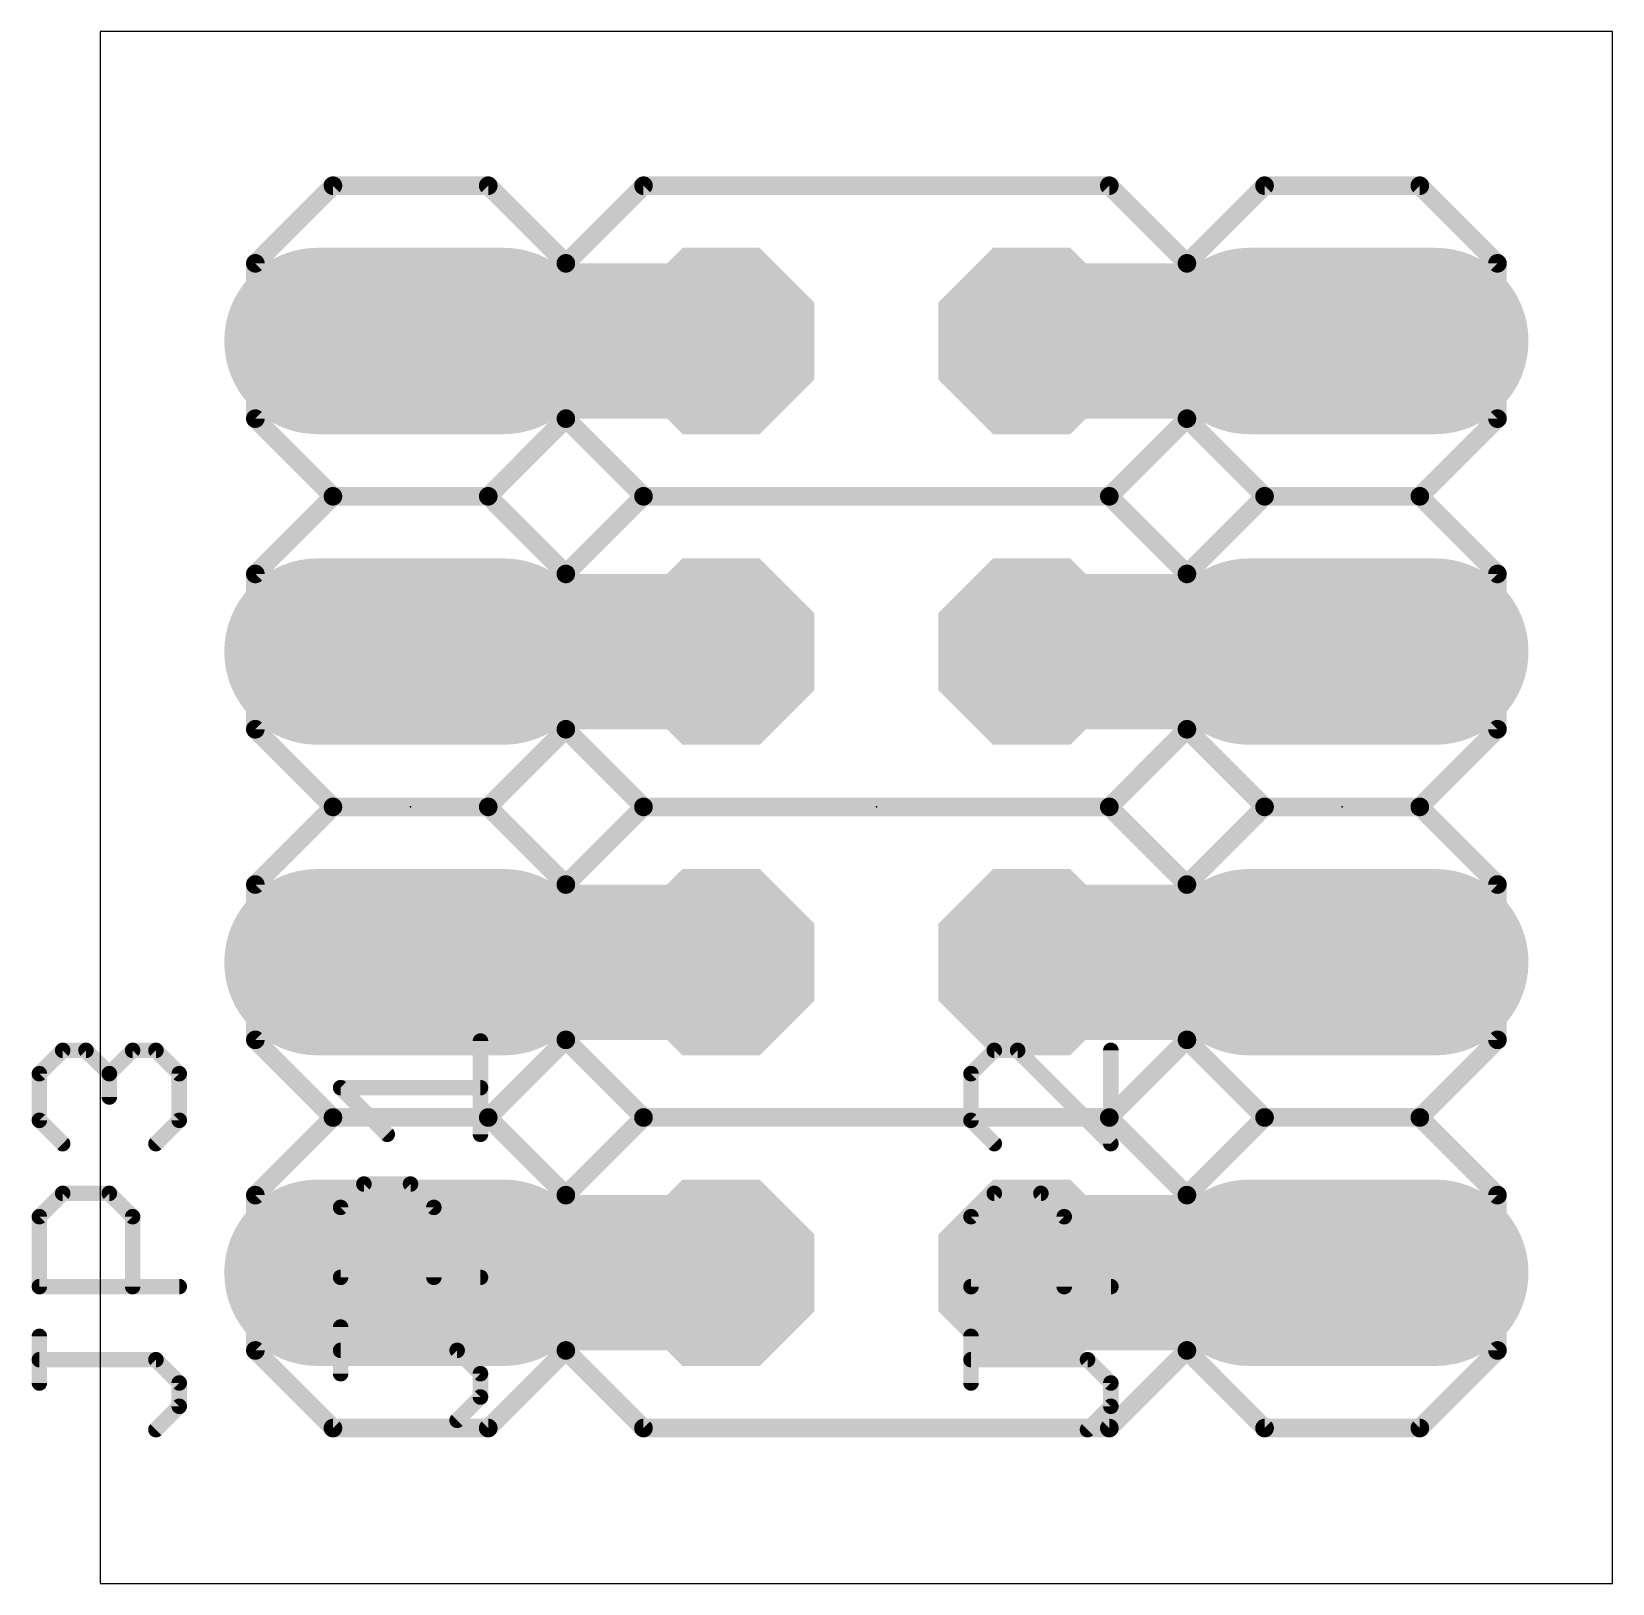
# Model space of a CAD drawing. Extents: x -0.6 to 12.4, y 0 to 12.7.
import ezdxf

# ---------------------------------------------------------------- set-up
doc = ezdxf.new("R2010")
doc.units = 0
for name, color, linetype in [('16', 175, 'CONTINUOUS'), ('17', 82, 'CONTINUOUS'), ('20', 7, 'CONTINUOUS'), ('21', 253, 'CONTINUOUS'), ('23', 7, 'CONTINUOUS'), ('25', 253, 'CONTINUOUS'), ('51', 253, 'CONTINUOUS')]:
    doc.layers.add(name, color=color, linetype=linetype)

# ---------------------------------------------------------------- blocks, each defined once
blk = doc.blocks.new('RECT')
blk.add_solid([(-0.5, -0.5), (0.5, -0.5), (-0.5, 0.5), (0.5, 0.5)])
blk = doc.blocks.new('OCTAGONP')
at = {"const_width": 0.5}
blk.add_lwpolyline([(-0.25, -0.1036), (-0.25, 0.1036), (-0.1036, 0.25), (0.1036, 0.25), (0.25, 0.1036), (0.25, -0.1036), (0.1036, -0.25), (-0.1036, -0.25), (-0.25, -0.1036), (-0.25, 0.1036)], dxfattribs=at)
blk = doc.blocks.new('LONGP100')
at = {"const_width": 1}
blk.add_lwpolyline([(-0.5, 0), (0.5, 0)], dxfattribs=at)
at = {"const_width": 0.5}
for points in [[(-0.5, 0.25, 1), (-0.5, -0.25)], [(0.5, -0.25, 1), (0.5, 0.25)]]:
    blk.add_lwpolyline(points, format="xyb", dxfattribs=at)

msp = doc.modelspace()

# ---------------------------------------------------------------- linework, layer by layer
at = {"layer": '16', "const_width": 1.27}
for points in [[(2.54, 10.16), (5.08, 10.16)], [(10.16, 10.16), (7.62, 10.16)], [(5.08, 7.62), (2.54, 7.62)], [(7.62, 7.62), (10.16, 7.62)], [(2.54, 5.08), (5.08, 5.08)], [(10.16, 5.08), (7.62, 5.08)], [(5.08, 2.54), (2.54, 2.54)], [(7.62, 2.54), (10.16, 2.54)]]:
    msp.add_lwpolyline(points, dxfattribs=at)
at = {"layer": '16', "const_width": 0.635}
for points in [[(2.54, 10.4775, 1), (2.54, 9.8425)], [(5.08, 9.8425, 1), (5.08, 10.4775)], [(7.62, 10.4775, 1), (7.62, 9.8425)], [(10.16, 9.8425, 1), (10.16, 10.4775)], [(2.54, 7.9375, 1), (2.54, 7.3025)], [(5.08, 7.3025, 1), (5.08, 7.9375)], [(7.62, 7.9375, 1), (7.62, 7.3025)], [(10.16, 7.3025, 1), (10.16, 7.9375)], [(2.54, 5.3975, 1), (2.54, 4.7625)], [(5.08, 4.7625, 1), (5.08, 5.3975)], [(7.62, 5.3975, 1), (7.62, 4.7625)], [(10.16, 4.7625, 1), (10.16, 5.3975)], [(2.54, 2.8575, 1), (2.54, 2.2225)], [(5.08, 2.2225, 1), (5.08, 2.8575)], [(7.62, 2.8575, 1), (7.62, 2.2225)], [(10.16, 2.2225, 1), (10.16, 2.8575)]]:
    msp.add_lwpolyline(points, format="xyb", dxfattribs=at)
at = {"layer": '20'}
for p, q in [((12.37, 12.69), (0, 12.69)), ((0, 12.69), (0, 0)), ((12.37, 0), (12.37, 12.69)), ((0, 0), (12.37, 0))]:
    msp.add_line(p, q, dxfattribs=at)
at = {"layer": '21', "const_width": 0.1524}
for points in [[(1.27, 10.795), (1.905, 11.43)], [(1.905, 11.43), (3.175, 11.43)], [(3.175, 11.43), (3.81, 10.795)], [(3.81, 10.795), (4.445, 11.43)], [(4.445, 11.43), (8.255, 11.43)], [(8.89, 10.795), (8.255, 11.43)], [(8.89, 10.795), (9.525, 11.43)], [(9.525, 11.43), (10.795, 11.43)], [(10.795, 11.43), (11.43, 10.795)], [(1.27, 9.525), (1.27, 10.795)], [(3.81, 9.525), (3.81, 10.795)], [(3.81, 10.795), (3.81, 9.525)], [(8.89, 9.525), (8.89, 10.795)], [(8.89, 9.525), (8.89, 10.795)], [(11.43, 10.795), (11.43, 9.525)], [(1.27, 9.525), (1.905, 8.89)], [(3.175, 8.89), (3.81, 9.525)], [(4.445, 8.89), (3.81, 9.525)], [(8.255, 8.89), (8.89, 9.525)], [(8.89, 9.525), (9.525, 8.89)], [(10.795, 8.89), (11.43, 9.525)], [(1.27, 8.255), (1.905, 8.89)], [(1.905, 8.89), (3.175, 8.89)], [(3.175, 8.89), (3.81, 8.255)], [(3.81, 8.255), (4.445, 8.89)], [(4.445, 8.89), (8.255, 8.89)], [(8.89, 8.255), (8.255, 8.89)], [(8.89, 8.255), (9.525, 8.89)], [(9.525, 8.89), (10.795, 8.89)], [(10.795, 8.89), (11.43, 8.255)], [(1.27, 6.985), (1.27, 8.255)], [(3.81, 6.985), (3.81, 8.255)], [(3.81, 8.255), (3.81, 6.985)], [(8.89, 6.985), (8.89, 8.255)], [(8.89, 6.985), (8.89, 8.255)], [(11.43, 8.255), (11.43, 6.985)], [(1.905, 6.35), (1.27, 6.985)], [(3.81, 6.985), (3.175, 6.35)], [(4.445, 6.35), (3.81, 6.985)], [(8.255, 6.35), (8.89, 6.985)], [(9.525, 6.35), (8.89, 6.985)], [(11.43, 6.985), (10.795, 6.35)], [(1.27, 5.715), (1.905, 6.35)], [(1.905, 6.35), (3.175, 6.35)], [(3.175, 6.35), (3.81, 5.715)], [(3.81, 5.715), (4.445, 6.35)], [(4.445, 6.35), (8.255, 6.35)], [(8.89, 5.715), (8.255, 6.35)], [(8.89, 5.715), (9.525, 6.35)], [(9.525, 6.35), (10.795, 6.35)], [(10.795, 6.35), (11.43, 5.715)], [(1.27, 4.445), (1.27, 5.715)], [(3.81, 4.445), (3.81, 5.715)], [(3.81, 5.715), (3.81, 4.445)], [(8.89, 4.445), (8.89, 5.715)], [(8.89, 4.445), (8.89, 5.715)], [(11.43, 5.715), (11.43, 4.445)], [(1.905, 3.81), (1.27, 4.445)], [(3.81, 4.445), (3.175, 3.81)], [(4.445, 3.81), (3.81, 4.445)], [(8.255, 3.81), (8.89, 4.445)], [(9.525, 3.81), (8.89, 4.445)], [(11.43, 4.445), (10.795, 3.81)], [(1.27, 3.175), (1.905, 3.81)], [(1.905, 3.81), (3.175, 3.81)], [(3.175, 3.81), (3.81, 3.175)], [(3.81, 3.175), (4.445, 3.81)], [(4.445, 3.81), (8.255, 3.81)], [(8.89, 3.175), (8.255, 3.81)], [(8.89, 3.175), (9.525, 3.81)], [(9.525, 3.81), (10.795, 3.81)], [(10.795, 3.81), (11.43, 3.175)], [(1.27, 1.905), (1.27, 3.175)], [(3.81, 1.905), (3.81, 3.175)], [(3.81, 3.175), (3.81, 1.905)], [(8.89, 1.905), (8.89, 3.175)], [(8.89, 1.905), (8.89, 3.175)], [(11.43, 3.175), (11.43, 1.905)], [(1.27, 1.905), (1.905, 1.27)], [(3.175, 1.27), (3.81, 1.905)], [(4.445, 1.27), (3.81, 1.905)], [(8.255, 1.27), (8.89, 1.905)], [(8.89, 1.905), (9.525, 1.27)], [(10.795, 1.27), (11.43, 1.905)], [(1.905, 1.27), (3.175, 1.27)], [(8.255, 1.27), (4.445, 1.27)], [(9.525, 1.27), (10.795, 1.27)]]:
    msp.add_lwpolyline(points, dxfattribs=at)
at = {"layer": '21', "const_width": 0.0762}
for points in [[(1.905, 11.4681, 1), (1.905, 11.3919)], [(1.9319, 11.4031, 1), (1.8781, 11.4569)], [(3.2019, 11.4569, 1), (3.1481, 11.4031)], [(3.175, 11.3919, 1), (3.175, 11.4681)], [(4.445, 11.4681, 1), (4.445, 11.3919)], [(4.4719, 11.4031, 1), (4.4181, 11.4569)], [(8.2819, 11.4569, 1), (8.2281, 11.4031)], [(8.255, 11.3919, 1), (8.255, 11.4681)], [(9.525, 11.4681, 1), (9.525, 11.3919)], [(9.5519, 11.4031, 1), (9.4981, 11.4569)], [(10.8219, 11.4569, 1), (10.7681, 11.4031)], [(10.795, 11.3919, 1), (10.795, 11.4681)], [(1.3081, 10.795, 1), (1.2319, 10.795)], [(3.8481, 10.795, 1), (3.7719, 10.795)], [(3.8481, 10.795, 1), (3.7719, 10.795)], [(8.9281, 10.795, 1), (8.8519, 10.795)], [(8.9281, 10.795, 1), (8.8519, 10.795)], [(11.4681, 10.795, 1), (11.3919, 10.795)], [(1.2431, 10.8219, 1), (1.2969, 10.7681)], [(3.7831, 10.8219, 1), (3.8369, 10.7681)], [(3.7831, 10.7681, 1), (3.8369, 10.8219)], [(8.8631, 10.8219, 1), (8.9169, 10.7681)], [(8.8631, 10.7681, 1), (8.9169, 10.8219)], [(11.4031, 10.7681, 1), (11.4569, 10.8219)], [(1.2969, 9.5519, 1), (1.2431, 9.4981)], [(3.8369, 9.5519, 1), (3.7831, 9.4981)], [(3.8369, 9.4981, 1), (3.7831, 9.5519)], [(8.9169, 9.5519, 1), (8.8631, 9.4981)], [(8.9169, 9.4981, 1), (8.8631, 9.5519)], [(11.4569, 9.4981, 1), (11.4031, 9.5519)], [(1.2319, 9.525, 1), (1.3081, 9.525)], [(3.7719, 9.525, 1), (3.8481, 9.525)], [(3.7719, 9.525, 1), (3.8481, 9.525)], [(8.8519, 9.525, 1), (8.9281, 9.525)], [(8.8519, 9.525, 1), (8.9281, 9.525)], [(11.3919, 9.525, 1), (11.4681, 9.525)], [(1.905, 8.9281, 1), (1.905, 8.8519)], [(1.9319, 8.8631, 1), (1.8781, 8.9169)], [(1.8781, 8.8631, 1), (1.9319, 8.9169)], [(3.2019, 8.9169, 1), (3.1481, 8.8631)], [(3.1481, 8.9169, 1), (3.2019, 8.8631)], [(3.175, 8.8519, 1), (3.175, 8.9281)], [(4.445, 8.9281, 1), (4.445, 8.8519)], [(4.4719, 8.8631, 1), (4.4181, 8.9169)], [(4.4181, 8.8631, 1), (4.4719, 8.9169)], [(8.2819, 8.9169, 1), (8.2281, 8.8631)], [(8.2281, 8.9169, 1), (8.2819, 8.8631)], [(8.255, 8.8519, 1), (8.255, 8.9281)], [(9.525, 8.9281, 1), (9.525, 8.8519)], [(9.5519, 8.8631, 1), (9.4981, 8.9169)], [(9.4981, 8.8631, 1), (9.5519, 8.9169)], [(10.8219, 8.9169, 1), (10.7681, 8.8631)], [(10.7681, 8.9169, 1), (10.8219, 8.8631)], [(10.795, 8.8519, 1), (10.795, 8.9281)], [(1.3081, 8.255, 1), (1.2319, 8.255)], [(1.2431, 8.2819, 1), (1.2969, 8.2281)], [(3.8481, 8.255, 1), (3.7719, 8.255)], [(3.8481, 8.255, 1), (3.7719, 8.255)], [(3.7831, 8.2819, 1), (3.8369, 8.2281)], [(3.7831, 8.2281, 1), (3.8369, 8.2819)], [(8.9281, 8.255, 1), (8.8519, 8.255)], [(8.9281, 8.255, 1), (8.8519, 8.255)], [(8.8631, 8.2819, 1), (8.9169, 8.2281)], [(8.8631, 8.2281, 1), (8.9169, 8.2819)], [(11.4681, 8.255, 1), (11.3919, 8.255)], [(11.4031, 8.2281, 1), (11.4569, 8.2819)], [(1.2319, 6.985, 1), (1.3081, 6.985)], [(1.2969, 7.0119, 1), (1.2431, 6.9581)], [(3.7719, 6.985, 1), (3.8481, 6.985)], [(3.7719, 6.985, 1), (3.8481, 6.985)], [(3.8369, 7.0119, 1), (3.7831, 6.9581)], [(3.8369, 6.9581, 1), (3.7831, 7.0119)], [(8.8519, 6.985, 1), (8.9281, 6.985)], [(8.8519, 6.985, 1), (8.9281, 6.985)], [(8.9169, 7.0119, 1), (8.8631, 6.9581)], [(8.9169, 6.9581, 1), (8.8631, 7.0119)], [(11.3919, 6.985, 1), (11.4681, 6.985)], [(11.4569, 6.9581, 1), (11.4031, 7.0119)], [(1.905, 6.3881, 1), (1.905, 6.3119)], [(1.9319, 6.3231, 1), (1.8781, 6.3769)], [(1.8781, 6.3231, 1), (1.9319, 6.3769)], [(3.2019, 6.3769, 1), (3.1481, 6.3231)], [(3.1481, 6.3769, 1), (3.2019, 6.3231)], [(3.175, 6.3119, 1), (3.175, 6.3881)], [(4.445, 6.3881, 1), (4.445, 6.3119)], [(4.4719, 6.3231, 1), (4.4181, 6.3769)], [(4.4181, 6.3231, 1), (4.4719, 6.3769)], [(8.2819, 6.3769, 1), (8.2281, 6.3231)], [(8.2281, 6.3769, 1), (8.2819, 6.3231)], [(8.255, 6.3119, 1), (8.255, 6.3881)], [(9.525, 6.3881, 1), (9.525, 6.3119)], [(9.5519, 6.3231, 1), (9.4981, 6.3769)], [(9.4981, 6.3231, 1), (9.5519, 6.3769)], [(10.8219, 6.3769, 1), (10.7681, 6.3231)], [(10.7681, 6.3769, 1), (10.8219, 6.3231)], [(10.795, 6.3119, 1), (10.795, 6.3881)], [(1.3081, 5.715, 1), (1.2319, 5.715)], [(1.2431, 5.7419, 1), (1.2969, 5.6881)], [(3.8481, 5.715, 1), (3.7719, 5.715)], [(3.8481, 5.715, 1), (3.7719, 5.715)], [(3.7831, 5.7419, 1), (3.8369, 5.6881)], [(3.7831, 5.6881, 1), (3.8369, 5.7419)], [(8.9281, 5.715, 1), (8.8519, 5.715)], [(8.9281, 5.715, 1), (8.8519, 5.715)], [(8.8631, 5.7419, 1), (8.9169, 5.6881)], [(8.8631, 5.6881, 1), (8.9169, 5.7419)], [(11.4681, 5.715, 1), (11.3919, 5.715)], [(11.4031, 5.6881, 1), (11.4569, 5.7419)], [(1.2319, 4.445, 1), (1.3081, 4.445)], [(1.2969, 4.4719, 1), (1.2431, 4.4181)], [(3.7719, 4.445, 1), (3.8481, 4.445)], [(3.7719, 4.445, 1), (3.8481, 4.445)], [(3.8369, 4.4719, 1), (3.7831, 4.4181)], [(3.8369, 4.4181, 1), (3.7831, 4.4719)], [(8.8519, 4.445, 1), (8.9281, 4.445)], [(8.8519, 4.445, 1), (8.9281, 4.445)], [(8.9169, 4.4719, 1), (8.8631, 4.4181)], [(8.9169, 4.4181, 1), (8.8631, 4.4719)], [(11.3919, 4.445, 1), (11.4681, 4.445)], [(11.4569, 4.4181, 1), (11.4031, 4.4719)], [(1.905, 3.8481, 1), (1.905, 3.7719)], [(1.9319, 3.7831, 1), (1.8781, 3.8369)], [(3.2019, 3.8369, 1), (3.1481, 3.7831)], [(3.175, 3.7719, 1), (3.175, 3.8481)], [(4.445, 3.8481, 1), (4.445, 3.7719)], [(4.4719, 3.7831, 1), (4.4181, 3.8369)], [(8.2819, 3.8369, 1), (8.2281, 3.7831)], [(8.255, 3.7719, 1), (8.255, 3.8481)], [(9.525, 3.8481, 1), (9.525, 3.7719)], [(9.5519, 3.7831, 1), (9.4981, 3.8369)], [(10.8219, 3.8369, 1), (10.7681, 3.7831)], [(10.795, 3.7719, 1), (10.795, 3.8481)], [(1.8781, 3.7831, 1), (1.9319, 3.8369)], [(3.1481, 3.8369, 1), (3.2019, 3.7831)], [(4.4181, 3.7831, 1), (4.4719, 3.8369)], [(8.2281, 3.8369, 1), (8.2819, 3.7831)], [(9.4981, 3.7831, 1), (9.5519, 3.8369)], [(10.7681, 3.8369, 1), (10.8219, 3.7831)], [(1.3081, 3.175, 1), (1.2319, 3.175)], [(1.2431, 3.2019, 1), (1.2969, 3.1481)], [(3.8481, 3.175, 1), (3.7719, 3.175)], [(3.8481, 3.175, 1), (3.7719, 3.175)], [(3.7831, 3.2019, 1), (3.8369, 3.1481)], [(3.7831, 3.1481, 1), (3.8369, 3.2019)], [(8.9281, 3.175, 1), (8.8519, 3.175)], [(8.9281, 3.175, 1), (8.8519, 3.175)], [(8.8631, 3.2019, 1), (8.9169, 3.1481)], [(8.8631, 3.1481, 1), (8.9169, 3.2019)], [(11.4681, 3.175, 1), (11.3919, 3.175)], [(11.4031, 3.1481, 1), (11.4569, 3.2019)], [(1.2319, 1.905, 1), (1.3081, 1.905)], [(1.2969, 1.9319, 1), (1.2431, 1.8781)], [(3.7719, 1.905, 1), (3.8481, 1.905)], [(3.7719, 1.905, 1), (3.8481, 1.905)], [(3.8369, 1.9319, 1), (3.7831, 1.8781)], [(3.8369, 1.8781, 1), (3.7831, 1.9319)], [(8.8519, 1.905, 1), (8.9281, 1.905)], [(8.8519, 1.905, 1), (8.9281, 1.905)], [(8.9169, 1.9319, 1), (8.8631, 1.8781)], [(8.9169, 1.8781, 1), (8.8631, 1.9319)], [(11.3919, 1.905, 1), (11.4681, 1.905)], [(11.4569, 1.8781, 1), (11.4031, 1.9319)], [(1.905, 1.3081, 1), (1.905, 1.2319)], [(1.8781, 1.2431, 1), (1.9319, 1.2969)], [(3.1481, 1.2969, 1), (3.2019, 1.2431)], [(3.175, 1.2319, 1), (3.175, 1.3081)], [(4.445, 1.3081, 1), (4.445, 1.2319)], [(4.4181, 1.2431, 1), (4.4719, 1.2969)], [(8.2281, 1.2969, 1), (8.2819, 1.2431)], [(8.255, 1.2319, 1), (8.255, 1.3081)], [(9.525, 1.3081, 1), (9.525, 1.2319)], [(9.4981, 1.2431, 1), (9.5519, 1.2969)], [(10.7681, 1.2969, 1), (10.8219, 1.2431)], [(10.795, 1.2319, 1), (10.795, 1.3081)]]:
    msp.add_lwpolyline(points, format="xyb", dxfattribs=at)
at = {"layer": '23'}
for p in [(2.54, 6.35), (6.35, 6.35), (10.16, 6.35)]:
    msp.add_point(p, dxfattribs=at)
at = {"layer": '25', "const_width": 0.127}
for points in [[(-0.4963, 4.1681), (-0.3056, 4.3587)], [(-0.3056, 4.3587), (-0.115, 4.3587)], [(-0.115, 4.3587), (0.0757, 4.1681)], [(0.0757, 4.1681), (0.2664, 4.3587)], [(0.2664, 4.3587), (0.457, 4.3587)], [(0.457, 4.3587), (0.6477, 4.1681)], [(3.1115, 3.6723), (3.1115, 4.4349)], [(7.3144, 4.3587), (7.1237, 4.1681)], [(7.5051, 4.3587), (7.3144, 4.3587)], [(8.2677, 3.5961), (7.5051, 4.3587)], [(8.2677, 4.3587), (8.2677, 3.5961)], [(-0.4963, 3.7868), (-0.4963, 4.1681)], [(0.0757, 4.1681), (0.0757, 3.9774)], [(0.6477, 4.1681), (0.6477, 3.7868)], [(7.1237, 4.1681), (7.1237, 3.7868)], [(2.3489, 3.6723), (1.9675, 4.0536)], [(1.9675, 4.0536), (3.1115, 4.0536)], [(-0.3056, 3.5961), (-0.4963, 3.7868)], [(0.6477, 3.7868), (0.457, 3.5961)], [(7.1237, 3.7868), (7.3144, 3.5961)], [(-0.4963, 2.9987), (-0.3056, 3.1893)], [(-0.3056, 3.1893), (0.0757, 3.1893)], [(0.0757, 3.1893), (0.2664, 2.9987)], [(1.9675, 3.0749), (2.1582, 3.2655)], [(2.1582, 3.2655), (2.5395, 3.2655)], [(2.5395, 3.2655), (2.7302, 3.0749)], [(7.1237, 2.9987), (7.3144, 3.1893)], [(7.3144, 3.1893), (7.6957, 3.1893)], [(7.6957, 3.1893), (7.8864, 2.9987)], [(1.9675, 2.5029), (1.9675, 3.0749)], [(2.7302, 3.0749), (2.7302, 2.5029)], [(-0.4963, 2.4267), (-0.4963, 2.9987)], [(0.2664, 2.9987), (0.2664, 2.4267)], [(7.1237, 2.4267), (7.1237, 2.9987)], [(7.8864, 2.9987), (7.8864, 2.4267)], [(0.6477, 2.4267), (-0.4963, 2.4267)], [(3.1115, 2.5029), (1.9675, 2.5029)], [(8.2677, 2.4267), (7.1237, 2.4267)], [(-0.4963, 1.6386), (-0.4963, 2.02)], [(1.9675, 1.7148), (1.9675, 2.0962)], [(7.1237, 1.6386), (7.1237, 2.02)], [(2.9208, 1.9055), (1.9675, 1.9055)], [(3.1115, 1.7148), (2.9208, 1.9055)], [(0.457, 1.8293), (-0.4963, 1.8293)], [(0.6477, 1.6386), (0.457, 1.8293)], [(8.077, 1.8293), (7.1237, 1.8293)], [(8.2677, 1.6386), (8.077, 1.8293)], [(0.6477, 1.448), (0.6477, 1.6386)], [(3.1115, 1.5242), (3.1115, 1.7148)], [(8.2677, 1.448), (8.2677, 1.6386)], [(2.9208, 1.3335), (3.1115, 1.5242)], [(0.457, 1.2573), (0.6477, 1.448)], [(8.077, 1.2573), (8.2677, 1.448)]]:
    msp.add_lwpolyline(points, dxfattribs=at)
at = {"layer": '25', "const_width": 0.0635}
for points in [[(-0.3056, 4.3905, 1), (-0.3056, 4.327)], [(-0.2832, 4.3363, 1), (-0.3281, 4.3812)], [(-0.0925, 4.3812, 1), (-0.1374, 4.3363)], [(-0.115, 4.327, 1), (-0.115, 4.3905)], [(0.2664, 4.3905, 1), (0.2664, 4.327)], [(0.2888, 4.3363, 1), (0.2439, 4.3812)], [(0.4795, 4.3812, 1), (0.4346, 4.3363)], [(0.457, 4.327, 1), (0.457, 4.3905)], [(3.1433, 4.4349, 1), (3.0797, 4.4349)], [(7.3144, 4.3905, 1), (7.3144, 4.327)], [(7.3368, 4.3363, 1), (7.2919, 4.3812)], [(7.5275, 4.3812, 1), (7.4826, 4.3363)], [(7.5051, 4.327, 1), (7.5051, 4.3905)], [(8.2995, 4.3587, 1), (8.2359, 4.3587)], [(-0.4645, 4.1681, 1), (-0.528, 4.1681)], [(-0.5187, 4.1905, 1), (-0.4738, 4.1456)], [(0.1075, 4.1681, 1), (0.044, 4.1681)], [(0.0533, 4.1905, 1), (0.0982, 4.1456)], [(0.0533, 4.1456, 1), (0.0982, 4.1905)], [(0.6795, 4.1681, 1), (0.6159, 4.1681)], [(0.6252, 4.1456, 1), (0.6702, 4.1905)], [(7.1555, 4.1681, 1), (7.092, 4.1681)], [(7.1013, 4.1905, 1), (7.1462, 4.1456)], [(0.044, 3.9774, 1), (0.1075, 3.9774)], [(1.9675, 4.0854, 1), (1.9675, 4.0219)], [(1.99, 4.0761, 1), (1.9451, 4.0312)], [(3.1115, 4.0219, 1), (3.1115, 4.0854)], [(-0.4738, 3.8092, 1), (-0.5187, 3.7643)], [(-0.528, 3.7868, 1), (-0.4645, 3.7868)], [(0.6159, 3.7868, 1), (0.6795, 3.7868)], [(0.6702, 3.7643, 1), (0.6252, 3.8092)], [(7.092, 3.7868, 1), (7.1555, 3.7868)], [(7.1462, 3.8092, 1), (7.1013, 3.7643)], [(-0.3281, 3.5736, 1), (-0.2832, 3.6185)], [(0.4346, 3.6185, 1), (0.4795, 3.5736)], [(2.3264, 3.6498, 1), (2.3713, 3.6947)], [(3.0797, 3.6723, 1), (3.1433, 3.6723)], [(7.2919, 3.5736, 1), (7.3368, 3.6185)], [(8.2359, 3.5961, 1), (8.2995, 3.5961)], [(8.2452, 3.5736, 1), (8.2902, 3.6185)], [(-0.3056, 3.2211, 1), (-0.3056, 3.1576)], [(-0.2832, 3.1669, 1), (-0.3281, 3.2118)], [(0.0982, 3.2118, 1), (0.0533, 3.1669)], [(0.0757, 3.1576, 1), (0.0757, 3.2211)], [(2.1582, 3.2973, 1), (2.1582, 3.2338)], [(2.1806, 3.2431, 1), (2.1357, 3.288)], [(2.562, 3.288, 1), (2.5171, 3.2431)], [(2.5395, 3.2338, 1), (2.5395, 3.2973)], [(7.3144, 3.2211, 1), (7.3144, 3.1576)], [(7.3368, 3.1669, 1), (7.2919, 3.2118)], [(7.7182, 3.2118, 1), (7.6733, 3.1669)], [(7.6957, 3.1576, 1), (7.6957, 3.2211)], [(1.9993, 3.0749, 1), (1.9358, 3.0749)], [(1.9451, 3.0973, 1), (1.99, 3.0524)], [(2.7619, 3.0749, 1), (2.6984, 3.0749)], [(2.7077, 3.0524, 1), (2.7526, 3.0973)], [(-0.4645, 2.9987, 1), (-0.528, 2.9987)], [(-0.5187, 3.0211, 1), (-0.4738, 2.9762)], [(0.2981, 2.9987, 1), (0.2346, 2.9987)], [(0.2439, 2.9762, 1), (0.2888, 3.0211)], [(7.1555, 2.9987, 1), (7.092, 2.9987)], [(7.1013, 3.0211, 1), (7.1462, 2.9762)], [(7.9181, 2.9987, 1), (7.8546, 2.9987)], [(7.8639, 2.9762, 1), (7.9088, 3.0211)], [(-0.4963, 2.4584, 1), (-0.4963, 2.3949)], [(-0.528, 2.4267, 1), (-0.4645, 2.4267)], [(0.2346, 2.4267, 1), (0.2981, 2.4267)], [(0.6477, 2.3949, 1), (0.6477, 2.4584)], [(1.9675, 2.5346, 1), (1.9675, 2.4711)], [(1.9358, 2.5029, 1), (1.9993, 2.5029)], [(2.6984, 2.5029, 1), (2.7619, 2.5029)], [(3.1115, 2.4711, 1), (3.1115, 2.5346)], [(7.1237, 2.4584, 1), (7.1237, 2.3949)], [(7.092, 2.4267, 1), (7.1555, 2.4267)], [(7.8546, 2.4267, 1), (7.9181, 2.4267)], [(8.2677, 2.3949, 1), (8.2677, 2.4584)], [(-0.4645, 2.02, 1), (-0.528, 2.02)], [(1.9993, 2.0962, 1), (1.9358, 2.0962)], [(7.1555, 2.02, 1), (7.092, 2.02)], [(1.9675, 1.9372, 1), (1.9675, 1.8737)], [(2.9433, 1.9279, 1), (2.8984, 1.883)], [(2.9208, 1.8737, 1), (2.9208, 1.9372)], [(-0.4963, 1.861, 1), (-0.4963, 1.7975)], [(0.4795, 1.8517, 1), (0.4346, 1.8068)], [(0.457, 1.7975, 1), (0.457, 1.861)], [(7.1237, 1.861, 1), (7.1237, 1.7975)], [(8.0995, 1.8517, 1), (8.0546, 1.8068)], [(8.077, 1.7975, 1), (8.077, 1.861)], [(0.6795, 1.6386, 1), (0.6159, 1.6386)], [(0.6252, 1.6162, 1), (0.6702, 1.6611)], [(1.9358, 1.7148, 1), (1.9993, 1.7148)], [(3.1433, 1.7148, 1), (3.0797, 1.7148)], [(3.089, 1.6924, 1), (3.134, 1.7373)], [(8.2995, 1.6386, 1), (8.2359, 1.6386)], [(8.2452, 1.6162, 1), (8.2902, 1.6611)], [(-0.528, 1.6386, 1), (-0.4645, 1.6386)], [(3.0797, 1.5242, 1), (3.1433, 1.5242)], [(3.134, 1.5017, 1), (3.089, 1.5466)], [(7.092, 1.6386, 1), (7.1555, 1.6386)], [(0.6159, 1.448, 1), (0.6795, 1.448)], [(0.6702, 1.4255, 1), (0.6252, 1.4704)], [(8.2359, 1.448, 1), (8.2995, 1.448)], [(8.2902, 1.4255, 1), (8.2452, 1.4704)], [(0.4346, 1.2798, 1), (0.4795, 1.2348)], [(2.8984, 1.356, 1), (2.9433, 1.311)], [(8.0546, 1.2798, 1), (8.0995, 1.2348)]]:
    msp.add_lwpolyline(points, format="xyb", dxfattribs=at)

# ---------------------------------------------------------------- block references
at = {"layer": '17', "xscale": 1.524, "yscale": 1.524}
for name, p, rotation in [('LONGP100', (2.54, 10.16), 180), ('LONGP100', (2.54, 10.16), 180), ('OCTAGONP', (5.08, 10.16), 90), ('OCTAGONP', (5.08, 10.16), 90), ('OCTAGONP', (7.62, 10.16), 90), ('OCTAGONP', (7.62, 10.16), 90), ('LONGP100', (10.16, 10.16), 180), ('LONGP100', (10.16, 10.16), 180), ('LONGP100', (2.54, 7.62), 180), ('LONGP100', (2.54, 7.62), 180), ('OCTAGONP', (5.08, 7.62), 90), ('OCTAGONP', (5.08, 7.62), 90), ('OCTAGONP', (7.62, 7.62), 90), ('OCTAGONP', (7.62, 7.62), 90), ('LONGP100', (10.16, 7.62), 180), ('LONGP100', (10.16, 7.62), 180), ('LONGP100', (2.54, 5.08), 180), ('LONGP100', (2.54, 5.08), 180), ('OCTAGONP', (5.08, 5.08), 90), ('OCTAGONP', (5.08, 5.08), 90), ('OCTAGONP', (7.62, 5.08), 90), ('OCTAGONP', (7.62, 5.08), 90), ('LONGP100', (10.16, 5.08), 180), ('LONGP100', (10.16, 5.08), 180), ('LONGP100', (2.54, 2.54), 180), ('LONGP100', (2.54, 2.54), 180), ('OCTAGONP', (5.08, 2.54), 90), ('OCTAGONP', (5.08, 2.54), 90), ('OCTAGONP', (7.62, 2.54), 90), ('OCTAGONP', (7.62, 2.54), 90), ('LONGP100', (10.16, 2.54), 180), ('LONGP100', (10.16, 2.54), 180)]:
    msp.add_blockref(name, p, dxfattribs=dict(at, rotation=rotation))
at = {"layer": '51', "xscale": 0.508, "yscale": 0.508, "rotation": 90}
for p in [(2.54, 10.16), (5.08, 10.16), (7.62, 10.16), (10.16, 10.16), (2.54, 7.62), (5.08, 7.62), (7.62, 7.62), (10.16, 7.62), (2.54, 5.08), (5.08, 5.08), (7.62, 5.08), (10.16, 5.08), (2.54, 2.54), (5.08, 2.54), (7.62, 2.54), (10.16, 2.54)]:
    msp.add_blockref('RECT', p, dxfattribs=at)

doc.saveas('drawing.dxf')
